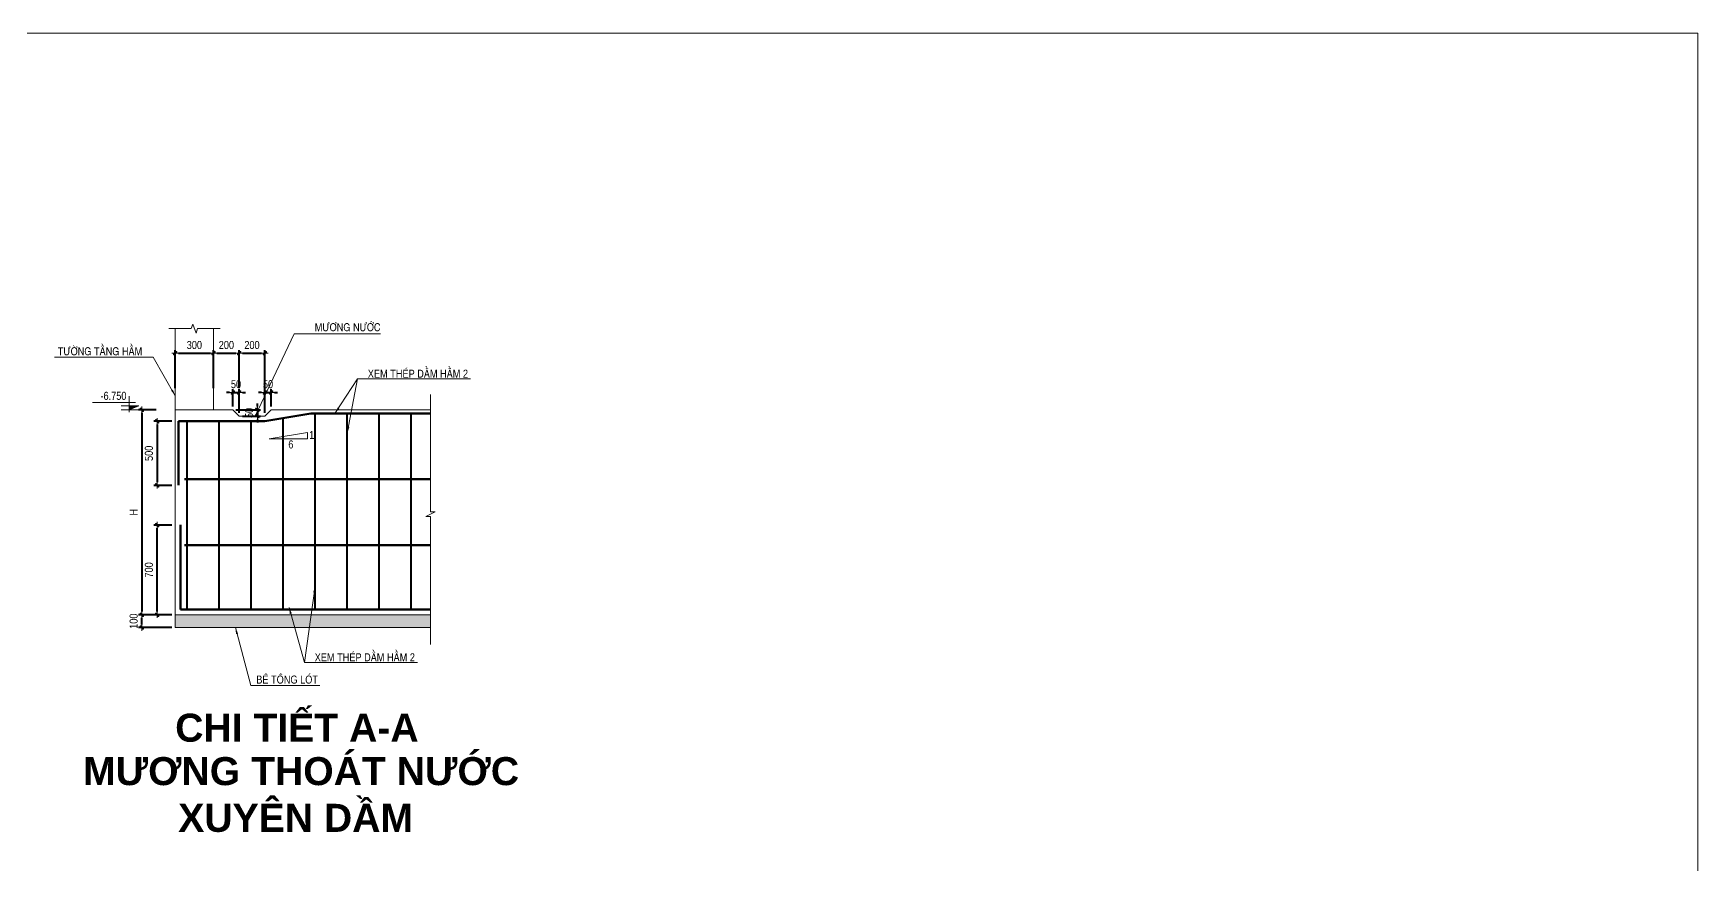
# Model space of a CAD drawing. Header units: millimetres. Extents: x 2356525 to 2927188, y -665534 to -417818.
# Drawn here: x 2823216 to 2927188, y -477275 to -425370 of the extents above; entities that cross this region are included whole.
import ezdxf
from ezdxf.enums import TextEntityAlignment as Align

# ---------------------------------------------------------------- set-up
doc = ezdxf.new("R2010")
doc.units = ezdxf.units.MM
doc.header["$LTSCALE"] = 200
doc.header["$MEASUREMENT"] = 0
doc.linetypes.add('HIDDEN', pattern=[0.375, 0.25, -0.125])
doc.layers.get('0').update_dxf_attribs({"lineweight": 9})
doc.layers.get('Defpoints').update_dxf_attribs({"color": 10, "lineweight": 0})
doc.layers.add('8', color=8, linetype='Continuous')
for name, color, linetype, lineweight in [('CDAI', 21, 'Continuous', 40), ('CHUTO', 51, 'Continuous', 15), ('CTHEP', 50, 'Continuous', 50), ('DBAO', 90, 'Continuous', 13), ('DGIONG', 130, 'Continuous', 13), ('HATCH', 154, 'Continuous', 9), ('KTH', 154, 'Continuous', 9), ('Net khuat', 8, 'HIDDEN', 13), ('STICK', 1, 'Continuous', 9), ('TEXT', 7, 'Continuous', 15)]:
    doc.layers.add(name, color=color, linetype=linetype, lineweight=lineweight)
doc.styles.add('ArialB', font='arialbd.ttf')
doc.styles.add('Star-HelCon', font='')
doc.styles.add('TTP-HelCon', font='')
doc.styles.get('Star-HelCon').set_extended_font_data('VNI-Helve-Condense')
doc.styles.get('TTP-HelCon').set_extended_font_data('VNI-Helve-Condense')
doc.dimstyles.new('TTP-100', dxfattribs={"dimscale": 100, "dimtxt": 2.5, "dimasz": 1, "dimexe": 1, "dimexo": 0, "dimgap": 0.09, "dimtad": 0, "dimdec": 4, "dimrnd": 1, "dimdsep": 46, "dimtxsty": 'TTP-HelCon', "dimblk": 'Stick', "dimcen": 0.09, "dimdle": 1.5, "dimclrd": 256, "dimclre": 256, "dimclrt": 7, "dimadec": 0, "dimazin": 0, "dimtfac": 1, "dimtdec": 4, "dimtix": 1, "dimtmove": 0, "dimatfit": 3, "dimfxl": 1, "dimtvp": 1, "dimtolj": 1, "dimtzin": 0, "dimlwd": -1, "dimlwe": -1, "dimarcsym": 1})
doc.dimstyles.new('TTP-25', dxfattribs={"dimscale": 25, "dimtxt": 2.5, "dimasz": 1, "dimexe": 1, "dimexo": 1, "dimgap": 0.09, "dimtad": 0, "dimdec": 4, "dimrnd": 1, "dimzin": 9, "dimdsep": 46, "dimtxsty": 'TTP-HelCon', "dimblk": 'Stick', "dimcen": 0.09, "dimdle": 1.5, "dimclrd": 256, "dimclre": 256, "dimclrt": 7, "dimadec": 0, "dimazin": 0, "dimtfac": 1, "dimtdec": 4, "dimtmove": 0, "dimatfit": 3, "dimldrblk": 'ARCHTICK', "dimfxl": 1, "dimtvp": 1, "dimtolj": 1, "dimtzin": 0, "dimarcsym": 0})

# ---------------------------------------------------------------- blocks, each defined once
blk = doc.blocks.new('Stick')
at = {"layer": 'STICK'}
h = blk.add_hatch(color=256, dxfattribs=at)
edge = h.paths.add_edge_path()
edge.add_line((0.3, 0.5), (-0.5, -0.3))
edge.add_arc((-0.4, -0.4), 0.141, 135, 315)
edge.add_line((-0.3, -0.5), (0.5, 0.3))
edge.add_arc((0.4, 0.4), 0.141, 315, 495)
blk.add_line((1, 0), (-1, 0), dxfattribs=at)
blk.add_lwpolyline([(0.3, 0.5), (-0.5, -0.3, 1), (-0.3, -0.5), (0.5, 0.3, 1), (0.3, 0.5, 1)], format="xyb", dxfattribs=at)
blk = doc.blocks.new('*D402')
at = {"layer": 'Defpoints', "color": 0, "transparency": 16777216}
for p in [(-467, 543), (-603, -1057), (-343, -1057)]:
    blk.add_point(p, dxfattribs=at)
at = {"layer": 'KTH', "lineweight": -2, "transparency": 16777216}
for p, q in [((-492, 543), (-628, 543)), ((-603, 518), (-603, -1032)), ((-368, -1057), (-628, -1057))]:
    blk.add_line(p, q, dxfattribs=at)
at = {"layer": 'KTH', "lineweight": -2, "transparency": 16777216, "xscale": 25, "yscale": 25, "zscale": 25}
for p, rotation in [((-603, 543), 90), ((-603, -1057), 270)]:
    blk.add_blockref('Stick', p, dxfattribs=dict(at, rotation=rotation))
at = {"layer": 'KTH', "color": 7, "transparency": 16777216, "insert": (-666, -257), "char_height": 62.5, "attachment_point": 5, "rotation": 90, "style": 'TTP-HelCon'}
blk.add_mtext('\\A1;H', dxfattribs=at)
blk = doc.blocks.new('_ArchTick')
at = {"color": 0, "linetype": 'ByBlock', "const_width": 0.15}
blk.add_lwpolyline([(-0.5, -0.5), (0.5, 0.5)], dxfattribs=at)
blk = doc.blocks.new('CODE')
at = {"layer": 'DBAO'}
for p, q in [((-63, 0), (-138, 30)), ((-138, 30), (0, 30)), ((-138, 0), (0, 0)), ((-113, 55), (224, 55)), ((-63, -20), (-63, 105))]:
    blk.add_line(p, q, dxfattribs=at)
at = {"layer": 'HATCH', "color": 1}
blk.add_solid([(-63, 0), (-138, 30), (-63, 30)], dxfattribs=at)
blk = doc.blocks.new('*D403')
at = {"layer": 'Defpoints', "color": 0, "transparency": 16777216}
for p in [(-484, -357), (-343, -357), (-343, -1057)]:
    blk.add_point(p, dxfattribs=at)
at = {"layer": 'KTH', "lineweight": -2, "transparency": 16777216}
for p, q in [((-368, -357), (-509, -357)), ((-484, -1032), (-484, -382)), ((-368, -1057), (-509, -1057))]:
    blk.add_line(p, q, dxfattribs=at)
at = {"layer": 'KTH', "lineweight": -2, "transparency": 16777216, "xscale": 25, "yscale": 25, "zscale": 25}
for p, rotation in [((-484, -357), 90), ((-484, -1057), 270)]:
    blk.add_blockref('Stick', p, dxfattribs=dict(at, rotation=rotation))
at = {"layer": 'KTH', "color": 7, "transparency": 16777216, "insert": (-548, -707), "char_height": 62.5, "attachment_point": 5, "rotation": 90, "style": 'TTP-HelCon'}
blk.add_mtext('\\A1;700', dxfattribs=at)
blk = doc.blocks.new('*D404')
at = {"layer": 'Defpoints', "color": 0, "transparency": 16777216}
for p in [(-343, 453), (-484, -47), (-343, -47)]:
    blk.add_point(p, dxfattribs=at)
at = {"layer": 'KTH', "lineweight": -2, "transparency": 16777216}
for p, q in [((-368, 453), (-509, 453)), ((-484, 428), (-484, -22)), ((-368, -47), (-509, -47))]:
    blk.add_line(p, q, dxfattribs=at)
at = {"layer": 'KTH', "lineweight": -2, "transparency": 16777216, "xscale": 25, "yscale": 25, "zscale": 25}
for p, rotation in [((-484, 453), 90), ((-484, -47), 270)]:
    blk.add_blockref('Stick', p, dxfattribs=dict(at, rotation=rotation))
at = {"layer": 'KTH', "color": 7, "transparency": 16777216, "insert": (-548, 203), "char_height": 62.5, "attachment_point": 5, "rotation": 90, "style": 'TTP-HelCon'}
blk.add_mtext('\\A1;500', dxfattribs=at)
blk = doc.blocks.new('*D405')
at = {"layer": 'Defpoints', "color": 0, "ltscale": 500, "transparency": 16777216}
for p in [(-43, 984), (-343, 687), (-43, 687)]:
    blk.add_point(p, dxfattribs=at)
at = {"layer": 'KTH', "lineweight": -2, "ltscale": 500, "transparency": 16777216}
for p, q in [((-343, 712), (-343, 1009)), ((-318, 984), (-68, 984)), ((-43, 712), (-43, 1009))]:
    blk.add_line(p, q, dxfattribs=at)
at = {"layer": 'KTH', "lineweight": -2, "ltscale": 500, "transparency": 16777216, "xscale": 25, "yscale": 25, "zscale": 25, "rotation": 180}
blk.add_blockref('Stick', (-343, 984), dxfattribs=at)
at = {"layer": 'KTH', "lineweight": -2, "ltscale": 500, "transparency": 16777216, "xscale": 25, "yscale": 25, "zscale": 25}
blk.add_blockref('Stick', (-43, 984), dxfattribs=at)
at = {"layer": 'KTH', "color": 7, "ltscale": 500, "transparency": 16777216, "insert": (-193, 1048), "char_height": 62.5, "attachment_point": 5, "style": 'TTP-HelCon'}
blk.add_mtext('\\A1;300', dxfattribs=at)
blk = doc.blocks.new('*D406')
at = {"layer": 'Defpoints', "color": 0, "ltscale": 500, "transparency": 16777216}
for p in [(157, 984), (-43, 687), (157, 687)]:
    blk.add_point(p, dxfattribs=at)
at = {"layer": 'KTH', "lineweight": -2, "ltscale": 500, "transparency": 16777216}
for p, q in [((-43, 712), (-43, 1009)), ((-18, 984), (132, 984)), ((157, 712), (157, 1009))]:
    blk.add_line(p, q, dxfattribs=at)
at = {"layer": 'KTH', "lineweight": -2, "ltscale": 500, "transparency": 16777216, "xscale": 25, "yscale": 25, "zscale": 25, "rotation": 180}
blk.add_blockref('Stick', (-43, 984), dxfattribs=at)
at = {"layer": 'KTH', "lineweight": -2, "ltscale": 500, "transparency": 16777216, "xscale": 25, "yscale": 25, "zscale": 25}
blk.add_blockref('Stick', (157, 984), dxfattribs=at)
at = {"layer": 'KTH', "color": 7, "ltscale": 500, "transparency": 16777216, "insert": (57, 1048), "char_height": 62.5, "attachment_point": 5, "style": 'TTP-HelCon'}
blk.add_mtext('\\A1;200', dxfattribs=at)
blk = doc.blocks.new('*D407')
at = {"layer": 'Defpoints', "color": 0, "ltscale": 500, "transparency": 16777216}
for p in [(357, 984), (157, 687), (357, 642)]:
    blk.add_point(p, dxfattribs=at)
at = {"layer": 'KTH', "lineweight": -2, "ltscale": 500, "transparency": 16777216}
for p, q in [((157, 712), (157, 1009)), ((182, 984), (332, 984)), ((357, 667), (357, 1009))]:
    blk.add_line(p, q, dxfattribs=at)
at = {"layer": 'KTH', "lineweight": -2, "ltscale": 500, "transparency": 16777216, "xscale": 25, "yscale": 25, "zscale": 25, "rotation": 180}
blk.add_blockref('Stick', (157, 984), dxfattribs=at)
at = {"layer": 'KTH', "lineweight": -2, "ltscale": 500, "transparency": 16777216, "xscale": 25, "yscale": 25, "zscale": 25}
blk.add_blockref('Stick', (357, 984), dxfattribs=at)
at = {"layer": 'KTH', "color": 7, "ltscale": 500, "transparency": 16777216, "insert": (257, 1048), "char_height": 62.5, "attachment_point": 5, "style": 'TTP-HelCon'}
blk.add_mtext('\\A1;200', dxfattribs=at)
blk = doc.blocks.new('*D408')
at = {"layer": 'Defpoints', "color": 0, "ltscale": 500, "transparency": 16777216}
for p in [(157, 678), (107, 543), (157, 493)]:
    blk.add_point(p, dxfattribs=at)
at = {"layer": 'KTH', "lineweight": -2, "ltscale": 500, "transparency": 16777216}
for p, q in [((82, 678), (57, 678)), ((107, 568), (107, 703)), ((107, 678), (157, 678)), ((157, 518), (157, 703)), ((182, 678), (207, 678))]:
    blk.add_line(p, q, dxfattribs=at)
at = {"layer": 'KTH', "lineweight": -2, "ltscale": 500, "transparency": 16777216, "xscale": 25, "yscale": 25, "zscale": 25}
blk.add_blockref('Stick', (107, 678), dxfattribs=at)
at = {"layer": 'KTH', "lineweight": -2, "ltscale": 500, "transparency": 16777216, "xscale": 25, "yscale": 25, "zscale": 25, "rotation": 180}
blk.add_blockref('Stick', (157, 678), dxfattribs=at)
at = {"layer": 'KTH', "color": 7, "ltscale": 500, "transparency": 16777216, "insert": (132, 742), "char_height": 62.5, "attachment_point": 5, "style": 'TTP-HelCon'}
blk.add_mtext('\\A1;50', dxfattribs=at)
blk = doc.blocks.new('*D409')
at = {"layer": 'Defpoints', "color": 0, "ltscale": 500, "transparency": 16777216}
for p in [(407, 678), (407, 543), (357, 493)]:
    blk.add_point(p, dxfattribs=at)
at = {"layer": 'KTH', "lineweight": -2, "ltscale": 500, "transparency": 16777216}
for p, q in [((332, 678), (307, 678)), ((357, 518), (357, 703)), ((357, 678), (407, 678)), ((407, 568), (407, 703)), ((432, 678), (457, 678))]:
    blk.add_line(p, q, dxfattribs=at)
at = {"layer": 'KTH', "lineweight": -2, "ltscale": 500, "transparency": 16777216, "xscale": 25, "yscale": 25, "zscale": 25}
blk.add_blockref('Stick', (357, 678), dxfattribs=at)
at = {"layer": 'KTH', "lineweight": -2, "ltscale": 500, "transparency": 16777216, "xscale": 25, "yscale": 25, "zscale": 25, "rotation": 180}
blk.add_blockref('Stick', (407, 678), dxfattribs=at)
at = {"layer": 'KTH', "color": 7, "ltscale": 500, "transparency": 16777216, "insert": (382, 742), "char_height": 62.5, "attachment_point": 5, "style": 'TTP-HelCon'}
blk.add_mtext('\\A1;50', dxfattribs=at)
blk = doc.blocks.new('*D410')
at = {"layer": 'Defpoints', "color": 0, "ltscale": 500, "transparency": 16777216}
for p in [(107, 543), (157, 493), (299, 493)]:
    blk.add_point(p, dxfattribs=at)
at = {"layer": 'KTH', "lineweight": -2, "ltscale": 500, "transparency": 16777216}
for p, q in [((132, 543), (324, 543)), ((299, 568), (299, 593)), ((299, 543), (299, 493)), ((182, 493), (324, 493)), ((299, 468), (299, 443))]:
    blk.add_line(p, q, dxfattribs=at)
at = {"layer": 'KTH', "lineweight": -2, "ltscale": 500, "transparency": 16777216, "xscale": 25, "yscale": 25, "zscale": 25}
for p, rotation in [((299, 543), 270), ((299, 493), 90)]:
    blk.add_blockref('Stick', p, dxfattribs=dict(at, rotation=rotation))
at = {"layer": 'KTH', "color": 7, "ltscale": 500, "transparency": 16777216, "insert": (235, 518), "char_height": 62.5, "attachment_point": 5, "rotation": 90, "style": 'TTP-HelCon'}
blk.add_mtext('\\A1;50', dxfattribs=at)
blk = doc.blocks.new('*D411')
at = {"layer": 'Defpoints', "color": 0, "ltscale": 500, "transparency": 16777216}
for p in [(-603, -1057), (-343, -1057), (-343, -1157)]:
    blk.add_point(p, dxfattribs=at)
at = {"layer": 'KTH', "lineweight": -2, "ltscale": 500, "transparency": 16777216}
for p, q in [((-368, -1057), (-628, -1057)), ((-368, -1157), (-628, -1157)), ((-603, -1132), (-603, -1082))]:
    blk.add_line(p, q, dxfattribs=at)
at = {"layer": 'KTH', "lineweight": -2, "ltscale": 500, "transparency": 16777216, "xscale": 25, "yscale": 25, "zscale": 25}
for p, rotation in [((-603, -1057), 90), ((-603, -1157), 270)]:
    blk.add_blockref('Stick', p, dxfattribs=dict(at, rotation=rotation))
at = {"layer": 'KTH', "color": 7, "ltscale": 500, "transparency": 16777216, "insert": (-667, -1107), "char_height": 62.5, "attachment_point": 5, "rotation": 90, "style": 'TTP-HelCon'}
blk.add_mtext('\\A1;100', dxfattribs=at)
blk = doc.blocks.new('SDFDXGFH')
at = {"layer": '8'}
h = blk.add_hatch(dxfattribs=at)
h.set_pattern_fill('AR-CONC', color=256, scale=10)
h.set_pattern_definition([(50, (-2661474.985, 539963.25), (71.7260183, -6.2752135), [7.5, -82.5]), (355, (-2661474.985, 539963.25), (-13.8751334, 75.2192134), [6, -66]), (100.4514445, (-2661469.01, 539962.724), (57.8508847, 68.9439991), [6.3740192, -70.1142112]), (46.1842, (-2661474.985, 539983.25), (106.724133, -16.551928), [11.25, -123.75]), (96.6356355, (-2661466.09, 539981.87), (93.4661946, 97.41186), [9.561034, -105.171376]), (351.184164, (-2661474.99, 539983.25), (93.4661945, 97.41186), [9, -99]), (21, (-2661464.985, 539978.25), (59.6907052, -40.2618891), [7.5, -82.5]), (326, (-2661464.985, 539978.25), (24.3315332, 72.5150045), [6, -66]), (71.4514447, (-2661460.01, 539974.89), (84.0222377, 32.2531153), [6.374019, -70.1142112]), (37.5, (-2661474.985, 539963.247), (1.21598553, 33.28938538), [0, -65.2, 0, -67, 0, -66.25]), (7.5, (-2661474.985, 539963.247), (26.30695374, 39.4411712), [0, -38.2, 0, -63.7, 0, -25.25]), (327.5, (-2661497.285, 539963.247), (53.38224362, -2.25548717), [0, -25, 0, -78, 0, -103.5]), (317.5, (-2661507.285, 539963.247), (58.3186169, 10.0104982), [0, -32.5, 0, -51.8, 0, -73.5])])
h.paths.add_polyline_path([(1651.77884, -1056.66666), (457.28452, -1056.66666), (407.28452, -1056.66666), (-342.70737, -1056.66666), (-342.70737, -1156.66666), (448.70587, -1156.66666), (498.70587, -1156.66666), (1651.77884, -1156.66666)])
at = {"layer": 'CDAI'}
for p, q in [((-250, -1016.66666), (-250, 453.33334)), ((0, -1016.66666), (0, 453.33334)), ((250, -1016.66666), (250, 453.33334)), ((500, -1016.66666), (500, 477.12071)), ((750, -1016.66666), (750, 513.33334)), ((1000, -1016.66666), (1000, 513.33334)), ((1250, -1016.66666), (1250, 513.33334)), ((1500, -1016.66666), (1500, 513.33334))]:
    blk.add_line(p, q, dxfattribs=at)
at = {"layer": 'CTHEP'}
for p, q in [((-318.16846, 453.33334), (-318.16846, -46.66666)), ((-318.16846, 453.33334), (357.27576, 453.33334)), ((1651.77884, 0), (-270, 0)), ((-300, -1016.66666), (-300, -356.41172)), ((1651.77884, -513.33333), (-270, -513.33333)), ((-300, -1016.66666), (1651.77884, -1016.66666))]:
    blk.add_line(p, q, dxfattribs=at)
blk.add_lwpolyline([(357.27576, 453.33334), (717.27576, 513.33334), (1651.77884, 513.33334)], dxfattribs=at)
at = {"layer": 'DBAO', "linetype": 'Continuous'}
for p, q in [((-42.71022, 1175.7531), (-42.71022, 543.33334)), ((-42.71022, 543.33334), (107.27576, 543.33334)), ((407.27576, 543.33334), (1651.77884, 543.33334))]:
    blk.add_line(p, q, dxfattribs=at)
at = {"layer": 'DBAO'}
for p, q in [((107.27576, 543.33334), (157.27576, 493.33334)), ((357.27576, 493.33334), (407.27576, 543.33334)), ((157.27576, 493.33334), (357.27576, 493.33334)), ((407.28452, -1056.66666), (1651.77884, -1056.66666))]:
    blk.add_line(p, q, dxfattribs=at)
at = {"layer": 'DBAO', "linetype": 'Continuous', "flags": 128}
blk.add_lwpolyline([(-342.71022, 1175.7531), (-342.71022, -1056.66666), (407.28452, -1056.66666)], dxfattribs=at)
at = {"layer": 'DGIONG'}
for p, q in [((390.39822, 314.88168), (690.39134, 364.88054)), ((390.39822, 314.88168), (690.39134, 314.88168)), ((690.39134, 364.88054), (690.39134, 314.88168)), ((-342.70737, -1156.66666), (-342.70737, -1056.66666)), ((-342.70737, -1156.66666), (448.70587, -1156.66666)), ((448.70587, -1156.66666), (1651.77884, -1156.66666))]:
    blk.add_line(p, q, dxfattribs=at)
at = {"layer": 'DGIONG', "linetype": 'Continuous', "flags": 128}
blk.add_lwpolyline([(7.28978, 1175.7531), (-167.71022, 1175.7531), (-180.21022, 1141.40963), (-205.21022, 1210.09657), (-217.71022, 1175.7531), (-392.71022, 1175.7531)], dxfattribs=at)
at = {"layer": 'KTH'}
blk.add_lwpolyline([(1651.77884, 661.38288), (1651.77884, -254.71855), (1688.20961, -254.71855), (1615.34808, -291.14931), (1651.77884, -291.14931), (1651.77884, -1289.85381)], dxfattribs=at)
at = {"layer": 'Net khuat', "ltscale": 250}
for p, q in [((-42.71022, 543.33334), (-342.71022, 543.33334)), ((-42.71772, 543.33334), (-42.71022, 543.33334))]:
    blk.add_line(p, q, dxfattribs=at)
at = {"layer": 'KTH', "linetype": 'Continuous', "xscale": -1}
blk.add_blockref('CODE', (-765.64828, 543.33334), dxfattribs=at)
at = {"layer": 'TEXT', "style": 'Star-HelCon'}
for s, p in [('MÖÔNG NÖÔÙC', (1003.76217, 1194.43229)), ('TÖÔØNG TAÀNG HAÀM', (-929.81318, 1012.74145)), ('XEM THEÙP DAÀM HAÀM 2', (1552.61859, 838.20714)), ('6', (560.67487, 272.30649)), ('1', (723.4489, 346.32588)), ('XEM THEÙP DAÀM HAÀM 2', (1137.96426, -1374.91344)), ('BEÂ TOÂNG LOÙT', (531.18034, -1554.815))]:
    blk.add_text(s, height=62.5, dxfattribs=at).set_placement(p, align=Align.MIDDLE)
at = {"layer": 'TEXT', "style": 'TTP-HelCon'}
blk.add_text('-6.750', height=62.5, dxfattribs=at).set_placement((-723.38161, 620.32833), align=Align.RIGHT)
at = {"layer": 'KTH', "ltscale": 500}
for base, p1, p2, picture, middle in [((-42.71967, 983.8824), (-342.71967, 687.09002), (-42.71967, 687.09002), '*D405', (-192.71967, 1047.71573)), ((157.27576, 983.8824), (-42.71967, 687.09002), (157.27576, 687.09002), '*D406', (57.27804, 1047.71573)), ((357.27576, 983.8824), (157.27576, 687.09002), (357.27576, 642.44904), '*D407', (257.27576, 1047.71573))]:
    dim = blk.add_linear_dim(base=base, p1=p1, p2=p2, dimstyle='TTP-25', dxfattribs=at)
    dim.commit()
    dim.dimension.update_dxf_attribs({"geometry": picture, "text_midpoint": middle})
for base, p1, p2, picture, middle in [((157.27576, 677.86236), (107.27576, 543.33334), (157.27576, 493.33334), '*D408', (132.27576, 677.86236)), ((407.27576, 677.86236), (357.27576, 493.33334), (407.27576, 543.33334), '*D409', (382.27576, 677.86236))]:
    dim = blk.add_linear_dim(base=base, p1=p1, p2=p2, dimstyle='TTP-25', dxfattribs=at)
    dim.commit()
    dim.dimension.update_dxf_attribs({"geometry": picture, "text_midpoint": middle, "dimtype": 160})
at = {"layer": 'KTH'}
dim = blk.add_linear_dim(base=(-603.14828, -1056.66666), p1=(-467.14828, 543.33334), p2=(-342.71022, -1056.66666), angle=90, text='H', dimstyle='TTP-25', override={"dimtmove": 1}, dxfattribs=at)
dim.commit()
dim.dimension.update_dxf_attribs({"geometry": '*D402', "text_midpoint": (-665.64828, -256.66666)})
at = {"layer": 'KTH', "ltscale": 500}
for base, p1, p2, picture, middle in [((298.8628, 493.33334), (107.27576, 543.33334), (157.27576, 493.33334), '*D410', (298.8628, 518.33334)), ((-603.14828, -1056.66666), (-342.71022, -1156.66666), (-342.71022, -1056.66666), '*D411', (-603.14828, -1106.66666))]:
    dim = blk.add_linear_dim(base=base, p1=p1, p2=p2, angle=90, dimstyle='TTP-25', dxfattribs=at)
    dim.commit()
    dim.dimension.update_dxf_attribs({"geometry": picture, "text_midpoint": middle, "dimtype": 160})
at = {"layer": 'KTH'}
for p1, p2, distance, picture, middle in [((-342.71022, 453.33334), (-342.71022, -46.66666), -141.07654, '*D404', (-547.62009, 203.33334)), ((-342.71022, -1056.66666), (-342.71022, -356.92963), 141.07654, '*D403', (-547.62009, -706.79814))]:
    dim = blk.add_aligned_dim(p1=p1, p2=p2, distance=distance, dimstyle='TTP-25', override={"dimtmove": 1}, dxfattribs=at)
    dim.commit()
    dim.dimension.update_dxf_attribs({"geometry": picture, "text_midpoint": middle})
at = {"layer": 'DGIONG'}
for points in [[(282.79175, 493.33334), (587.48982, 1134.15067), (1261.03269, 1134.15067)], [(-342.71881, 652.61509), (-513.54083, 952.45983), (-1284.76424, 952.45983)], [(904.76411, 513.33334), (1081.03019, 783.71841), (1908.723, 783.71841)], [(1000, 359.17541), (1081.03019, 783.71841), (1964.33858, 783.71841)], [(750, -834.43783), (666.37586, -1429.40217), (1549.68424, -1429.40217)], [(546.36839, -999.799), (666.37586, -1429.40217), (1494.06867, -1429.40217)], [(127.52154, -1156.66666), (247.52901, -1609.30373), (787.84188, -1609.30373)]]:
    blk.add_leader(points, dimstyle='TTP-100', override={"dimasz": 0.5, "dimgap": 0.09, "dimtad": 0}, dxfattribs=at)

msp = doc.modelspace()

# ---------------------------------------------------------------- linework, layer by layer
at = {"layer": 'Defpoints'}
msp.add_lwpolyline([(2618120.8, -425369.7), (2927188.3, -425369.7), (2927188.3, -643664.7), (2618120.8, -643664.7)], close=True, dxfattribs=at)

# ---------------------------------------------------------------- block references
at = {"layer": 'CDAI', "xscale": 8, "yscale": 8, "zscale": 8}
msp.add_blockref('SDFDXGFH', (2834822.5, -453215.5), dxfattribs=at)

# ---------------------------------------------------------------- texts
at = {"layer": 'CHUTO', "color": 7, "style": 'ArialB'}
msp.add_text('CHI TIẾT A-A', height=1750, dxfattribs=at).set_placement((2839684.1, -470122.4), align=Align.BOTTOM_CENTER)
at = {"layer": 'CHUTO', "color": 7, "insert": (2839604.8, -470557.9), "char_height": 1750, "width": 31286.615, "attachment_point": 2, "style": 'ArialB'}
msp.add_mtext(' MƯƠNG THOÁT NƯỚC XUYÊN DẦM', dxfattribs=at)

doc.saveas('drawing.dxf')
